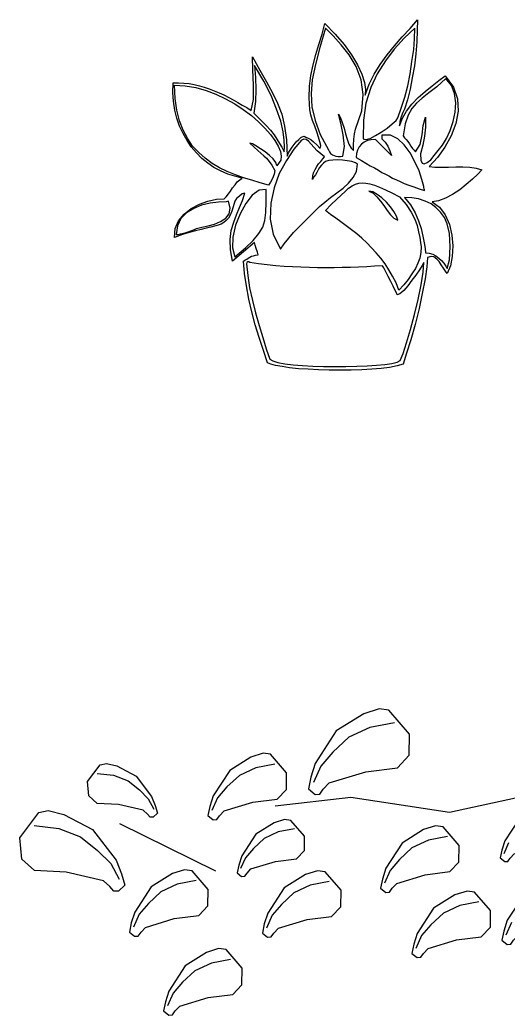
# Model space of a CAD drawing. Header units: millimetres. Extents: x 577 to 2337, y 236 to 943.
# Drawn here: x 813.363 to 815.116, y 683.159 to 686.733 of the extents above; entities that cross this region are included whole.
import ezdxf

# ---------------------------------------------------------------- set-up
doc = ezdxf.new("R2010")
doc.units = ezdxf.units.MM
doc.header["$LTSCALE"] = 0.01
doc.layers.add('06-Furn', color=4, linetype='Continuous')

# ---------------------------------------------------------------- blocks, each defined once
blk = doc.blocks.new('tr1')
at = {"layer": '06-Furn', "color": 94}
for p, q in [((827.4308, 685.9842), (827.441, 686.0224)), ((827.441, 686.0224), (827.4778, 685.9842)), ((827.7472, 686.0046), (827.7738, 686.0351)), ((827.7738, 686.0351), (827.7726, 685.9982)), ((827.4194, 685.9474), (827.4308, 685.9842)), ((827.4435, 686.0058), (827.4232, 685.936)), ((827.4702, 685.9779), (827.4435, 686.0058)), ((827.4778, 685.9842), (827.5096, 685.9474)), ((827.7179, 685.9741), (827.7472, 686.0046)), ((827.7637, 686.0058), (827.7256, 685.969)), ((827.7624, 685.9677), (827.7637, 686.0058)), ((827.7726, 685.9982), (827.7713, 685.9563)), ((827.4079, 685.9106), (827.4194, 685.9474)), ((827.4994, 685.9461), (827.4702, 685.9779)), ((827.5286, 685.9093), (827.4994, 685.9461)), ((827.5096, 685.9474), (827.5363, 685.9093)), ((827.7256, 685.969), (827.69, 685.9296)), ((827.6913, 685.9423), (827.7179, 685.9741)), ((827.7599, 685.9283), (827.7624, 685.9677)), ((827.7713, 685.9563), (827.7675, 685.9131)), ((827.399, 685.8737), (827.4079, 685.9106)), ((827.4232, 685.936), (827.4067, 685.875)), ((827.5528, 685.8674), (827.5286, 685.9093)), ((827.5363, 685.9093), (827.5578, 685.8737)), ((827.6392, 685.875), (827.6646, 685.9093)), ((827.69, 685.9296), (827.6582, 685.8877)), ((827.6646, 685.9093), (827.6913, 685.9423)), ((827.7535, 685.8852), (827.7599, 685.9283)), ((827.7675, 685.9131), (827.7624, 685.8699)), ((827.1818, 685.8559), (827.1805, 685.9029)), ((827.1805, 685.9029), (827.2072, 685.8547)), ((827.3901, 685.8356), (827.399, 685.8737)), ((827.4067, 685.875), (827.3952, 685.8204)), ((827.5578, 685.8737), (827.5731, 685.8407)), ((827.6176, 685.8407), (827.6392, 685.875)), ((827.6582, 685.8877), (827.629, 685.842)), ((827.7472, 685.842), (827.7535, 685.8852)), ((827.1843, 685.8013), (827.1818, 685.8559)), ((827.2212, 685.8153), (827.1881, 685.8712)), ((827.1881, 685.8712), (827.1919, 685.828)), ((827.2072, 685.8547), (827.2313, 685.8127)), ((827.5706, 685.8204), (827.5528, 685.8674)), ((827.5731, 685.8407), (827.5833, 685.8102)), ((827.5998, 685.8038), (827.6176, 685.8407)), ((827.629, 685.842), (827.6061, 685.7924)), ((827.7383, 685.7988), (827.7472, 685.842)), ((827.7624, 685.8699), (827.7548, 685.8267)), ((826.8946, 685.7746), (826.8959, 685.8089)), ((826.8959, 685.8089), (826.915, 685.8089)), ((826.915, 685.8089), (826.934, 685.8077)), ((826.934, 685.8077), (826.9531, 685.8064)), ((826.9531, 685.8064), (826.9709, 685.8026)), ((826.9709, 685.8026), (826.9899, 685.7988)), ((827.1919, 685.828), (827.1932, 685.7848)), ((827.2478, 685.7632), (827.2212, 685.8153)), ((827.2313, 685.8127), (827.2529, 685.7733)), ((827.3851, 685.7975), (827.3901, 685.8356)), ((827.3952, 685.8204), (827.3914, 685.7708)), ((827.5782, 685.767), (827.5706, 685.8204)), ((827.5833, 685.8102), (827.5871, 685.7848)), ((827.5858, 685.7645), (827.5998, 685.8038)), ((827.7548, 685.8267), (827.7472, 685.7861)), ((827.8259, 685.7988), (827.8501, 685.8178)), ((827.8755, 685.8242), (827.8424, 685.7949)), ((827.8501, 685.8178), (827.8729, 685.8343)), ((827.8729, 685.8343), (827.9034, 685.7937)), ((827.8958, 685.8), (827.8755, 685.8242)), ((826.8972, 685.7429), (826.8946, 685.7746)), ((826.9035, 685.753), (826.901, 685.8013)), ((826.901, 685.8013), (826.9391, 685.7988)), ((826.9391, 685.7988), (826.9772, 685.7924)), ((826.9772, 685.7924), (827.0141, 685.7822)), ((826.9899, 685.7988), (827.0077, 685.7937)), ((827.0077, 685.7937), (827.0255, 685.7873)), ((827.0141, 685.7822), (827.0496, 685.7683)), ((827.0255, 685.7873), (827.0433, 685.781)), ((827.0433, 685.781), (827.0611, 685.7733)), ((827.0496, 685.7683), (827.084, 685.7517)), ((827.0611, 685.7733), (827.0776, 685.7657)), ((827.1843, 685.7492), (827.1843, 685.8013)), ((827.1932, 685.7848), (827.1919, 685.7416)), ((827.2529, 685.7733), (827.2707, 685.7365)), ((827.3838, 685.7556), (827.3851, 685.7975)), ((827.3914, 685.7708), (827.394, 685.7225)), ((827.5731, 685.7086), (827.5782, 685.767)), ((827.5871, 685.7848), (827.5858, 685.7645)), ((827.6061, 685.7924), (827.5883, 685.7365)), ((827.7281, 685.7581), (827.7383, 685.7988)), ((827.7472, 685.7861), (827.737, 685.7479)), ((827.7764, 685.7568), (827.8005, 685.7784)), ((827.8145, 685.7733), (827.7904, 685.7543)), ((827.8005, 685.7784), (827.8259, 685.7988)), ((827.8424, 685.7949), (827.8145, 685.7733)), ((827.906, 685.7708), (827.8958, 685.8)), ((827.9034, 685.7937), (827.9174, 685.7517)), ((827.911, 685.7378), (827.906, 685.7708)), ((826.9023, 685.7111), (826.8972, 685.7429)), ((826.9086, 685.7111), (826.9035, 685.753)), ((827.0776, 685.7657), (827.0954, 685.7568)), ((827.084, 685.7517), (827.117, 685.734)), ((827.0954, 685.7568), (827.1119, 685.7479)), ((827.1119, 685.7479), (827.1284, 685.739)), ((827.117, 685.734), (827.1475, 685.7136)), ((827.1284, 685.739), (827.1437, 685.7289)), ((827.1754, 685.7098), (827.1843, 685.7492)), ((827.1919, 685.7416), (827.1856, 685.6997)), ((827.2669, 685.7149), (827.2478, 685.7632)), ((827.2707, 685.7365), (827.286, 685.6971)), ((827.3863, 685.7124), (827.3838, 685.7556)), ((827.5883, 685.7365), (827.5794, 685.6755)), ((827.7154, 685.7187), (827.7281, 685.7581)), ((827.737, 685.7479), (827.7268, 685.7149)), ((827.7344, 685.7073), (827.7535, 685.7327)), ((827.7535, 685.7327), (827.7764, 685.7568)), ((827.77, 685.7365), (827.7535, 685.7174)), ((827.7904, 685.7543), (827.77, 685.7365)), ((827.9085, 685.7035), (827.911, 685.7378)), ((827.9174, 685.7517), (827.9199, 685.7073)), ((826.9086, 685.6819), (826.9023, 685.7111)), ((826.9188, 685.673), (826.9086, 685.7111)), ((827.1437, 685.7289), (827.1602, 685.72)), ((827.1475, 685.7136), (827.1767, 685.692)), ((827.1602, 685.72), (827.1754, 685.7098)), ((827.1856, 685.6997), (827.2097, 685.6768)), ((827.2822, 685.6717), (827.2669, 685.7149)), ((827.286, 685.6971), (827.2961, 685.6539)), ((827.3901, 685.6946), (827.3863, 685.7124)), ((827.3965, 685.6742), (827.3901, 685.6946)), ((827.394, 685.7225), (827.4054, 685.6742)), ((827.4981, 685.6641), (827.4892, 685.6971)), ((827.4892, 685.6971), (827.4969, 685.6831)), ((827.5502, 685.6425), (827.5731, 685.7086)), ((827.7027, 685.6831), (827.7154, 685.7187)), ((827.7205, 685.7022), (827.7154, 685.687)), ((827.7192, 685.6819), (827.7344, 685.7073)), ((827.7268, 685.7149), (827.7205, 685.7022)), ((827.7535, 685.7174), (827.7395, 685.6933)), ((827.9022, 685.6704), (827.9085, 685.7035)), ((827.9199, 685.7073), (827.911, 685.6628)), ((826.9188, 685.6539), (826.9086, 685.6819)), ((826.9315, 685.6387), (826.9188, 685.673)), ((827.1767, 685.692), (827.2021, 685.6692)), ((827.2021, 685.6692), (827.225, 685.6463)), ((827.2097, 685.6768), (827.2301, 685.6565)), ((827.291, 685.6336), (827.2822, 685.6717)), ((827.4041, 685.6539), (827.3965, 685.6742)), ((827.4054, 685.6742), (827.4244, 685.6234)), ((827.4969, 685.6831), (827.5032, 685.6666)), ((827.507, 685.6222), (827.4981, 685.6641)), ((827.5032, 685.6666), (827.5096, 685.6463)), ((827.5794, 685.6755), (827.5782, 685.6082)), ((827.6646, 685.6463), (827.6824, 685.6615)), ((827.6824, 685.6615), (827.6963, 685.6742)), ((827.6963, 685.6742), (827.7027, 685.6831)), ((827.709, 685.6552), (827.7192, 685.6819)), ((827.7103, 685.6704), (827.709, 685.6552)), ((827.7154, 685.687), (827.7103, 685.6704)), ((827.7294, 685.6615), (827.7217, 685.6183)), ((827.7395, 685.6933), (827.7294, 685.6615)), ((827.7942, 685.6565), (827.8018, 685.6857)), ((827.8018, 685.6857), (827.8018, 685.6501)), ((827.8907, 685.6374), (827.9022, 685.6704)), ((827.911, 685.6628), (827.8945, 685.6183)), ((826.9315, 685.6272), (826.9188, 685.6539)), ((826.948, 685.6082), (826.9315, 685.6387)), ((826.9455, 685.6018), (826.9315, 685.6272)), ((827.225, 685.6463), (827.2453, 685.6234)), ((827.2301, 685.6565), (827.2453, 685.6387)), ((827.2453, 685.6387), (827.258, 685.6222)), ((827.2453, 685.6234), (827.2606, 685.6018)), ((827.2949, 685.6031), (827.291, 685.6336)), ((827.2961, 685.6539), (827.3025, 685.6044)), ((827.4117, 685.6336), (827.4041, 685.6539)), ((827.4181, 685.6145), (827.4117, 685.6336)), ((827.4244, 685.6234), (827.4537, 685.5688)), ((827.5096, 685.6463), (827.5147, 685.626)), ((827.5147, 685.626), (827.521, 685.6069)), ((827.5451, 685.6069), (827.5477, 685.626)), ((827.5477, 685.626), (827.5502, 685.6425)), ((827.6226, 685.6196), (827.643, 685.6323)), ((827.643, 685.6323), (827.6646, 685.6463)), ((827.7904, 685.6222), (827.7942, 685.6565)), ((827.8018, 685.6501), (827.7992, 685.6171)), ((827.878, 685.6095), (827.8907, 685.6374)), ((826.9607, 685.579), (826.9455, 685.6018)), ((826.9658, 685.5815), (826.948, 685.6082)), ((827.1805, 685.5904), (827.1716, 685.5929)), ((827.1716, 685.5929), (827.1869, 685.5777)), ((827.1932, 685.5828), (827.1805, 685.5904)), ((827.258, 685.6222), (827.2682, 685.6069)), ((827.2606, 685.6018), (827.2733, 685.5815)), ((827.2682, 685.6069), (827.2783, 685.5917)), ((827.2783, 685.5917), (827.286, 685.5777)), ((827.2961, 685.5777), (827.2949, 685.6031)), ((827.3025, 685.6044), (827.305, 685.5459)), ((827.3228, 685.5777), (827.3304, 685.5879)), ((827.3571, 685.6031), (827.3292, 685.5713)), ((827.3304, 685.5879), (827.3381, 685.5967)), ((827.3381, 685.5967), (827.3469, 685.6056)), ((827.3469, 685.6056), (827.3546, 685.6133)), ((827.3546, 685.6133), (827.3597, 685.6158)), ((827.3647, 685.6069), (827.3571, 685.6031)), ((827.3597, 685.6158), (827.366, 685.6171)), ((827.3736, 685.6056), (827.3647, 685.6069)), ((827.366, 685.6171), (827.3724, 685.6145)), ((827.3724, 685.6145), (827.3813, 685.6107)), ((827.3825, 685.5993), (827.3736, 685.6056)), ((827.3813, 685.6107), (827.3901, 685.6056)), ((827.3914, 685.5891), (827.3825, 685.5993)), ((827.3901, 685.6056), (827.4003, 685.5967)), ((827.4016, 685.5777), (827.3914, 685.5891)), ((827.4003, 685.5967), (827.4117, 685.5866)), ((827.4232, 685.5967), (827.4181, 685.6145)), ((827.4257, 685.584), (827.4232, 685.5967)), ((827.5108, 685.5802), (827.507, 685.6222)), ((827.521, 685.6069), (827.5274, 685.5891)), ((827.5274, 685.5891), (827.535, 685.5751)), ((827.5439, 685.5853), (827.5451, 685.6069)), ((827.5718, 685.5891), (827.5642, 685.579)), ((827.582, 685.5955), (827.5718, 685.5891)), ((827.5782, 685.6082), (827.5871, 685.6056)), ((827.5934, 685.6018), (827.582, 685.5955)), ((827.5871, 685.6056), (827.6036, 685.6095)), ((827.6074, 685.6044), (827.5934, 685.6018)), ((827.6036, 685.6095), (827.6226, 685.6196)), ((827.6226, 685.6056), (827.6074, 685.6044)), ((827.6798, 685.5485), (827.6226, 685.6056)), ((827.676, 685.6209), (827.6455, 685.6209)), ((827.6455, 685.6209), (827.6455, 685.6082)), ((827.6455, 685.6082), (827.6569, 685.5955)), ((827.6569, 685.5955), (827.6671, 685.5815)), ((827.7027, 685.6082), (827.676, 685.6209)), ((827.7256, 685.5866), (827.7027, 685.6082)), ((827.7217, 685.6183), (827.7268, 685.612)), ((827.7268, 685.612), (827.7332, 685.6056)), ((827.7332, 685.6056), (827.7383, 685.598)), ((827.7383, 685.598), (827.7446, 685.5904)), ((827.7446, 685.5904), (827.7497, 685.5815)), ((827.7662, 685.5612), (827.7827, 685.5879)), ((827.7827, 685.5879), (827.7904, 685.6222)), ((827.7992, 685.6171), (827.7929, 685.5853)), ((827.8628, 685.5853), (827.878, 685.6095)), ((827.8945, 685.6183), (827.8717, 685.5777)), ((826.9798, 685.5574), (826.9607, 685.579)), ((826.9874, 685.5586), (826.9658, 685.5815)), ((826.9988, 685.537), (826.9798, 685.5574)), ((827.0103, 685.5383), (826.9874, 685.5586)), ((827.1869, 685.5777), (827.1996, 685.5663)), ((827.2097, 685.5726), (827.1932, 685.5828)), ((827.1996, 685.5663), (827.211, 685.5561)), ((827.2262, 685.5612), (827.2097, 685.5726)), ((827.211, 685.5561), (827.2212, 685.5472)), ((827.2415, 685.5485), (827.2262, 685.5612)), ((827.2733, 685.5815), (827.2809, 685.5624)), ((827.2809, 685.5624), (827.2834, 685.5459)), ((827.286, 685.5777), (827.2949, 685.5612)), ((827.2949, 685.5612), (827.2961, 685.5777)), ((827.3292, 685.5713), (827.3025, 685.5307)), ((827.305, 685.5459), (827.3076, 685.5523)), ((827.3076, 685.5523), (827.3114, 685.5599)), ((827.3114, 685.5599), (827.3165, 685.5675)), ((827.3165, 685.5675), (827.3228, 685.5777)), ((827.413, 685.565), (827.4016, 685.5777)), ((827.4117, 685.5866), (827.4244, 685.5739)), ((827.4257, 685.5536), (827.413, 685.565)), ((827.4244, 685.5739), (827.4257, 685.584)), ((827.4397, 685.5434), (827.4257, 685.5536)), ((827.4537, 685.5688), (827.4575, 685.5612)), ((827.4575, 685.5612), (827.4613, 685.5548)), ((827.4613, 685.5548), (827.4676, 685.551)), ((827.5058, 685.5459), (827.5108, 685.5802)), ((827.535, 685.5751), (827.5439, 685.5663)), ((827.5439, 685.5663), (827.5439, 685.5853)), ((827.554, 685.5548), (827.5528, 685.5408)), ((827.5578, 685.5675), (827.554, 685.5548)), ((827.5642, 685.579), (827.5578, 685.5675)), ((827.6671, 685.5815), (827.6747, 685.565)), ((827.6747, 685.565), (827.6798, 685.5485)), ((827.7472, 685.5574), (827.7256, 685.5866)), ((827.7637, 685.5256), (827.7472, 685.5574)), ((827.7497, 685.5815), (827.756, 685.5739)), ((827.756, 685.5739), (827.7611, 685.5675)), ((827.7611, 685.5675), (827.7662, 685.5612)), ((827.7929, 685.5853), (827.784, 685.5536)), ((827.784, 685.5536), (827.7853, 685.532)), ((827.8335, 685.5485), (827.8475, 685.5663)), ((827.8717, 685.5777), (827.845, 685.5408)), ((827.8475, 685.5663), (827.8628, 685.5853)), ((827.0204, 685.5205), (826.9988, 685.537)), ((827.0357, 685.5192), (827.0103, 685.5383)), ((827.042, 685.5053), (827.0204, 685.5205)), ((827.0624, 685.504), (827.0357, 685.5192)), ((827.2212, 685.5472), (827.2313, 685.5383)), ((827.2313, 685.5383), (827.2402, 685.5269)), ((827.2402, 685.5269), (827.2504, 685.5129)), ((827.2555, 685.5358), (827.2415, 685.5485)), ((827.2644, 685.5231), (827.2555, 685.5358)), ((827.2682, 685.5116), (827.2644, 685.5231)), ((827.2822, 685.532), (827.2682, 685.5116)), ((827.3025, 685.5307), (827.2771, 685.4837)), ((827.2834, 685.5459), (827.2822, 685.532)), ((827.4117, 685.5091), (827.4181, 685.518)), ((827.4181, 685.518), (827.4257, 685.5269)), ((827.4257, 685.5269), (827.4333, 685.5358)), ((827.4359, 685.5205), (827.4283, 685.5129)), ((827.4333, 685.5358), (827.4397, 685.5434)), ((827.4435, 685.5269), (827.4359, 685.5205)), ((827.4549, 685.5307), (827.4435, 685.5269)), ((827.4689, 685.532), (827.4549, 685.5307)), ((827.4676, 685.551), (827.474, 685.5485)), ((827.4854, 685.5332), (827.4689, 685.532)), ((827.474, 685.5485), (827.4803, 685.5459)), ((827.4803, 685.5459), (827.488, 685.5447)), ((827.5045, 685.532), (827.4854, 685.5332)), ((827.488, 685.5447), (827.4969, 685.5447)), ((827.4969, 685.5447), (827.5058, 685.5459)), ((827.521, 685.5294), (827.5045, 685.532)), ((827.5375, 685.5269), (827.521, 685.5294)), ((827.5502, 685.5218), (827.5375, 685.5269)), ((827.5578, 685.5167), (827.5502, 685.5218)), ((827.5528, 685.5408), (827.5718, 685.5307)), ((827.554, 685.4913), (827.5578, 685.5167)), ((827.5718, 685.5307), (827.5883, 685.5205)), ((827.5883, 685.5205), (827.6036, 685.5116)), ((827.7789, 685.4926), (827.7637, 685.5256)), ((827.7853, 685.532), (827.7904, 685.5205)), ((827.7904, 685.5205), (827.798, 685.518)), ((827.798, 685.518), (827.8081, 685.5231)), ((827.8081, 685.5231), (827.8208, 685.5332)), ((827.845, 685.5408), (827.8158, 685.5091)), ((827.8208, 685.5332), (827.8335, 685.5485)), ((827.0662, 685.4926), (827.042, 685.5053)), ((827.0903, 685.4913), (827.0624, 685.504)), ((827.0916, 685.4811), (827.0662, 685.4926)), ((827.1195, 685.4786), (827.0903, 685.4913)), ((827.117, 685.4735), (827.0916, 685.4811)), ((827.2504, 685.5129), (827.2606, 685.4938)), ((827.258, 685.4811), (827.2529, 685.4659)), ((827.2606, 685.4938), (827.258, 685.4811)), ((827.2771, 685.4837), (827.258, 685.4316)), ((827.3978, 685.4748), (827.4003, 685.4862)), ((827.4003, 685.4862), (827.4054, 685.4976)), ((827.4054, 685.4976), (827.4117, 685.5091)), ((827.4117, 685.4875), (827.4067, 685.4786)), ((827.4168, 685.4964), (827.4117, 685.4875)), ((827.4219, 685.5053), (827.4168, 685.4964)), ((827.4283, 685.5129), (827.4219, 685.5053)), ((827.5426, 685.4697), (827.554, 685.4913)), ((827.6036, 685.5116), (827.6188, 685.504)), ((827.6188, 685.504), (827.6328, 685.4951)), ((827.6328, 685.4951), (827.6455, 685.4875)), ((827.6455, 685.4875), (827.6582, 685.4811)), ((827.6582, 685.4811), (827.6709, 685.4748)), ((827.7891, 685.4621), (827.7789, 685.4926)), ((827.8158, 685.5091), (827.8361, 685.5065)), ((827.8361, 685.5065), (827.859, 685.5065)), ((827.859, 685.5065), (827.8844, 685.5065)), ((827.8844, 685.5065), (827.911, 685.5078)), ((827.911, 685.5078), (827.9365, 685.5078)), ((827.9365, 685.5078), (827.9619, 685.5065)), ((827.9619, 685.5065), (827.9847, 685.5027)), ((827.9898, 685.4811), (827.9708, 685.4633)), ((827.9847, 685.5027), (828.0051, 685.4964)), ((828.0051, 685.4964), (827.9898, 685.4811)), ((827.1437, 685.4672), (827.117, 685.4735)), ((827.1183, 685.443), (827.1259, 685.4532)), ((827.1487, 685.4684), (827.1195, 685.4786)), ((827.1259, 685.4532), (827.1348, 685.4608)), ((827.1348, 685.4608), (827.1437, 685.4672)), ((827.178, 685.4595), (827.1487, 685.4684)), ((827.2085, 685.4506), (827.178, 685.4595)), ((827.2377, 685.4417), (827.2085, 685.4506)), ((827.2453, 685.4519), (827.2377, 685.4417)), ((827.2529, 685.4659), (827.2453, 685.4519)), ((827.3965, 685.4621), (827.3978, 685.4748)), ((827.4016, 685.471), (827.3965, 685.4621)), ((827.4067, 685.4786), (827.4016, 685.471)), ((827.507, 685.4303), (827.5261, 685.4494)), ((827.5261, 685.4494), (827.5426, 685.4697)), ((827.5388, 685.4392), (827.5502, 685.4456)), ((827.5502, 685.4456), (827.5629, 685.4494)), ((827.5629, 685.4494), (827.5744, 685.4506)), ((827.5744, 685.4506), (827.5883, 685.4494)), ((827.5883, 685.4494), (827.6023, 685.4468)), ((827.6023, 685.4468), (827.6188, 685.4417)), ((827.6709, 685.4748), (827.6836, 685.4672)), ((827.6836, 685.4672), (827.6976, 685.4608)), ((827.6976, 685.4608), (827.7116, 685.4545)), ((827.7116, 685.4545), (827.7256, 685.4481)), ((827.7256, 685.4481), (827.7421, 685.4417)), ((827.7967, 685.4367), (827.7891, 685.4621)), ((827.9479, 685.4443), (827.925, 685.4252)), ((827.9708, 685.4633), (827.9479, 685.4443)), ((827.0865, 685.3998), (827.0941, 685.41)), ((827.0941, 685.41), (827.1017, 685.4201)), ((827.1017, 685.4201), (827.1094, 685.4316)), ((827.1094, 685.4316), (827.1183, 685.443)), ((827.1437, 685.41), (827.1335, 685.4024)), ((827.1538, 685.4125), (827.1437, 685.41)), ((827.1449, 685.3871), (827.1538, 685.4125)), ((827.2047, 685.424), (827.1792, 685.4062)), ((827.2301, 685.4265), (827.2047, 685.424)), ((827.2301, 685.3808), (827.2301, 685.4265)), ((827.258, 685.4316), (827.2466, 685.377)), ((827.4613, 685.3973), (827.4842, 685.4138)), ((827.4842, 685.4138), (827.507, 685.4303)), ((827.4994, 685.4062), (827.5134, 685.4189)), ((827.5134, 685.4189), (827.5261, 685.4303)), ((827.5261, 685.4303), (827.5388, 685.4392)), ((827.5985, 685.4201), (827.6138, 685.4125)), ((827.6125, 685.4176), (827.5985, 685.4201)), ((827.629, 685.4087), (827.6125, 685.4176)), ((827.6138, 685.4125), (827.6277, 685.3998)), ((827.6188, 685.4417), (827.6366, 685.4341)), ((827.6455, 685.396), (827.629, 685.4087)), ((827.6366, 685.4341), (827.6582, 685.4252)), ((827.6582, 685.4252), (827.6811, 685.4138)), ((827.6811, 685.4138), (827.709, 685.3998)), ((827.7421, 685.4417), (827.7599, 685.4354)), ((827.7599, 685.4354), (827.7789, 685.429)), ((827.7789, 685.429), (827.7992, 685.4227)), ((827.7967, 685.4329), (827.7967, 685.4367)), ((827.798, 685.429), (827.7967, 685.4329)), ((827.7992, 685.4252), (827.798, 685.429)), ((827.7992, 685.4227), (827.7992, 685.4252)), ((827.8996, 685.4087), (827.8742, 685.3947)), ((827.925, 685.4252), (827.8996, 685.4087)), ((826.9607, 685.3579), (826.9899, 685.3731)), ((826.9899, 685.3731), (827.0204, 685.3846)), ((827.0281, 685.377), (826.9976, 685.3693)), ((827.0204, 685.3846), (827.0509, 685.3909)), ((827.0585, 685.3808), (827.0281, 685.377)), ((827.0509, 685.3909), (827.0789, 685.3922)), ((827.0865, 685.382), (827.0585, 685.3808)), ((827.0789, 685.3922), (827.0865, 685.3998)), ((827.0941, 685.3846), (827.0865, 685.382)), ((827.1005, 685.3592), (827.0941, 685.3846)), ((827.117, 685.3846), (827.1119, 685.3642)), ((827.1233, 685.3935), (827.117, 685.3846)), ((827.1335, 685.4024), (827.1233, 685.3935)), ((827.1335, 685.3617), (827.1449, 685.3871)), ((827.1564, 685.3757), (827.136, 685.3388)), ((827.1792, 685.4062), (827.1564, 685.3757)), ((827.2288, 685.3439), (827.2301, 685.3808)), ((827.2466, 685.377), (827.244, 685.3198)), ((827.4219, 685.3655), (827.441, 685.3808)), ((827.441, 685.3808), (827.4613, 685.3973)), ((827.4638, 685.3719), (827.4829, 685.3897)), ((827.4829, 685.3897), (827.4994, 685.4062)), ((827.6277, 685.3998), (827.6404, 685.3846)), ((827.6404, 685.3846), (827.6531, 685.3681)), ((827.662, 685.3808), (827.6455, 685.396)), ((827.676, 685.3642), (827.662, 685.3808)), ((827.709, 685.3998), (827.7332, 685.3719)), ((827.7535, 685.396), (827.7268, 685.3973)), ((827.7268, 685.3973), (827.7484, 685.3706)), ((827.7776, 685.3922), (827.7535, 685.396)), ((827.8005, 685.3846), (827.7776, 685.3922)), ((827.8221, 685.3744), (827.8005, 685.3846)), ((827.8399, 685.3617), (827.8221, 685.3744)), ((827.8488, 685.3858), (827.8259, 685.382)), ((827.8259, 685.382), (827.8526, 685.363)), ((827.8742, 685.3947), (827.8488, 685.3858)), ((826.915, 685.3134), (826.9353, 685.3376)), ((826.9442, 685.3426), (826.9239, 685.3223)), ((826.9353, 685.3376), (826.9607, 685.3579)), ((826.9696, 685.3579), (826.9442, 685.3426)), ((826.9976, 685.3693), (826.9696, 685.3579)), ((827.0852, 685.3236), (827.0967, 685.3388)), ((827.0967, 685.3388), (827.1005, 685.3592)), ((827.1068, 685.3477), (827.1005, 685.3338)), ((827.1119, 685.3642), (827.1068, 685.3477)), ((827.136, 685.3388), (827.1195, 685.2982)), ((827.1233, 685.335), (827.1335, 685.3617)), ((827.225, 685.3147), (827.2288, 685.3439)), ((827.3851, 685.3287), (827.4041, 685.3477)), ((827.4041, 685.3477), (827.4219, 685.3655)), ((827.4435, 685.3503), (827.4638, 685.3719)), ((827.4613, 685.3363), (827.4435, 685.3503)), ((827.6531, 685.3681), (827.6646, 685.3503)), ((827.6646, 685.3503), (827.676, 685.335)), ((827.6887, 685.3465), (827.676, 685.3642)), ((827.6976, 685.3299), (827.6887, 685.3465)), ((827.7332, 685.3719), (827.751, 685.3452)), ((827.7484, 685.3706), (827.7649, 685.3426)), ((827.751, 685.3452), (827.7637, 685.3198)), ((827.7649, 685.3426), (827.7776, 685.3134)), ((827.8564, 685.3452), (827.8399, 685.3617)), ((827.8526, 685.363), (827.8729, 685.335)), ((827.8704, 685.3261), (827.8564, 685.3452)), ((826.9035, 685.2855), (826.915, 685.3134)), ((826.9239, 685.3223), (826.9112, 685.2956)), ((827.0217, 685.2956), (827.0446, 685.302)), ((827.0446, 685.302), (827.0662, 685.3109)), ((827.0687, 685.302), (827.0573, 685.2982)), ((827.0662, 685.3109), (827.0852, 685.3236)), ((827.0776, 685.3071), (827.0687, 685.302)), ((827.0865, 685.3147), (827.0776, 685.3071)), ((827.0941, 685.3236), (827.0865, 685.3147)), ((827.1005, 685.3338), (827.0941, 685.3236)), ((827.1043, 685.2791), (827.1132, 685.3083)), ((827.1132, 685.3083), (827.1233, 685.335)), ((827.2174, 685.2906), (827.225, 685.3147)), ((827.244, 685.3198), (827.2555, 685.2651)), ((827.3469, 685.2906), (827.366, 685.3096)), ((827.366, 685.3096), (827.3851, 685.3287)), ((827.4803, 685.3236), (827.4613, 685.3363)), ((827.4981, 685.3096), (827.4803, 685.3236)), ((827.5172, 685.2956), (827.4981, 685.3096)), ((827.676, 685.335), (827.6887, 685.3236)), ((827.6887, 685.3236), (827.7027, 685.316)), ((827.7027, 685.316), (827.6976, 685.3299)), ((827.7637, 685.3198), (827.7726, 685.2969)), ((827.7776, 685.3134), (827.7865, 685.2855)), ((827.8806, 685.3033), (827.8704, 685.3261)), ((827.8729, 685.335), (827.8882, 685.3007)), ((827.8882, 685.2677), (827.8806, 685.3033)), ((826.901, 685.2537), (826.9035, 685.2855)), ((826.9112, 685.2956), (826.9061, 685.2639)), ((826.9137, 685.2639), (826.9226, 685.2664)), ((826.9226, 685.2664), (826.9328, 685.269)), ((826.9531, 685.2715), (826.929, 685.2639)), ((826.9328, 685.269), (826.9429, 685.2715)), ((826.9429, 685.2715), (826.9531, 685.2753)), ((826.9531, 685.2753), (826.9633, 685.2791)), ((826.976, 685.2779), (826.9531, 685.2715)), ((826.9633, 685.2791), (826.9721, 685.2829)), ((826.9721, 685.2829), (826.9798, 685.2855)), ((826.9963, 685.2829), (826.976, 685.2779)), ((826.9798, 685.2855), (826.9988, 685.2906)), ((827.0141, 685.2867), (826.9963, 685.2829)), ((826.9988, 685.2906), (827.0217, 685.2956)), ((827.0306, 685.2906), (827.0141, 685.2867)), ((827.0446, 685.2944), (827.0306, 685.2906)), ((827.0573, 685.2982), (827.0446, 685.2944)), ((827.1005, 685.2461), (827.1043, 685.2791)), ((827.1195, 685.2982), (827.1106, 685.255)), ((827.1831, 685.2435), (827.2034, 685.2677)), ((827.2034, 685.2677), (827.2174, 685.2906)), ((827.3114, 685.2512), (827.3279, 685.2715)), ((827.3279, 685.2715), (827.3469, 685.2906)), ((827.5363, 685.2817), (827.5172, 685.2956)), ((827.5553, 685.2664), (827.5363, 685.2817)), ((827.5731, 685.2512), (827.5553, 685.2664)), ((827.7726, 685.2969), (827.7776, 685.274)), ((827.7776, 685.274), (827.7815, 685.2537)), ((827.7865, 685.2855), (827.7929, 685.2588)), ((827.8882, 685.3007), (827.8971, 685.2626)), ((827.8907, 685.2207), (827.8882, 685.2677)), ((826.929, 685.2639), (826.901, 685.2537)), ((826.9061, 685.2639), (826.9137, 685.2639)), ((827.1017, 685.2092), (827.1005, 685.2461)), ((827.1106, 685.255), (827.1094, 685.2169)), ((827.1881, 685.2359), (827.1094, 685.1686)), ((827.1551, 685.2169), (827.1831, 685.2435)), ((827.1907, 685.2258), (827.1881, 685.2359)), ((827.2555, 685.2651), (827.2809, 685.2118)), ((827.2809, 685.2118), (827.2949, 685.2308)), ((827.2949, 685.2308), (827.3114, 685.2512)), ((827.5909, 685.2347), (827.5731, 685.2512)), ((827.6087, 685.2169), (827.5909, 685.2347)), ((827.7815, 685.2537), (827.784, 685.2359)), ((827.784, 685.2359), (827.7865, 685.2207)), ((827.7929, 685.2588), (827.798, 685.2347)), ((827.798, 685.2347), (827.8005, 685.2143)), ((827.8971, 685.2626), (827.9009, 685.2232)), ((827.1094, 685.1686), (827.1017, 685.2092)), ((827.1094, 685.2169), (827.117, 685.1838)), ((827.117, 685.1838), (827.1551, 685.2169)), ((827.1945, 685.2143), (827.1907, 685.2258)), ((827.1983, 685.2016), (827.1945, 685.2143)), ((827.2008, 685.1915), (827.1983, 685.2016)), ((827.6252, 685.1991), (827.6087, 685.2169)), ((827.6417, 685.18), (827.6252, 685.1991)), ((827.7853, 685.2004), (827.7815, 685.18)), ((827.7865, 685.2207), (827.7853, 685.2004)), ((827.8005, 685.2143), (827.8018, 685.1991)), ((827.8018, 685.1991), (827.8158, 685.1978)), ((827.8158, 685.1978), (827.8285, 685.194)), ((827.8882, 685.1737), (827.8907, 685.2207)), ((827.9009, 685.2232), (827.8983, 685.1851)), ((827.6569, 685.1597), (827.6417, 685.18)), ((827.6709, 685.1381), (827.6569, 685.1597)), ((827.7751, 685.161), (827.7662, 685.1419)), ((827.7815, 685.18), (827.7751, 685.161)), ((827.8221, 685.1851), (827.8094, 685.1813)), ((827.8323, 685.1838), (827.8221, 685.1851)), ((827.8285, 685.194), (827.8399, 685.1876)), ((827.8424, 685.1762), (827.8323, 685.1838)), ((827.8399, 685.1876), (827.8501, 685.18)), ((827.8513, 685.1673), (827.8424, 685.1762)), ((827.8501, 685.18), (827.8602, 685.1711)), ((827.859, 685.1559), (827.8513, 685.1673)), ((827.8602, 685.1711), (827.8679, 685.161)), ((827.8679, 685.161), (827.8755, 685.1508)), ((827.8806, 685.1419), (827.8882, 685.1737)), ((827.8983, 685.1851), (827.892, 685.1521)), ((827.6836, 685.1152), (827.6709, 685.1381)), ((827.7535, 685.1229), (827.7395, 685.1025)), ((827.7662, 685.1419), (827.7535, 685.1229)), ((827.8666, 685.1432), (827.859, 685.1559)), ((827.8742, 685.133), (827.8666, 685.1432)), ((827.8806, 685.1241), (827.8742, 685.133)), ((827.8755, 685.1508), (827.8806, 685.1419)), ((827.892, 685.1521), (827.8806, 685.1241)), ((827.6963, 685.0911), (827.6836, 685.1152)), ((827.7065, 685.0644), (827.6963, 685.0911)), ((827.7395, 685.1025), (827.7243, 685.0835)), ((827.7243, 685.0835), (827.7065, 685.0644))]:
    blk.add_line(p, q, dxfattribs=at)
at = {"layer": '06-Furn', "color": 32}
for p, q in [((827.1487, 685.1686), (827.1538, 685.1724)), ((827.1526, 685.1241), (827.1487, 685.1686)), ((827.1538, 685.1724), (827.1602, 685.1762)), ((827.1602, 685.1635), (827.1589, 685.1597)), ((827.1589, 685.1597), (827.164, 685.1178)), ((827.1602, 685.1762), (827.1653, 685.18)), ((827.164, 685.166), (827.1602, 685.1635)), ((827.1678, 685.166), (827.164, 685.166)), ((827.1653, 685.18), (827.1716, 685.1826)), ((827.1716, 685.1635), (827.1678, 685.166)), ((827.1716, 685.1826), (827.1767, 685.1864)), ((827.2021, 685.1597), (827.1716, 685.1635)), ((827.1767, 685.1864), (827.1843, 685.1876)), ((827.1843, 685.1876), (827.1919, 685.1902)), ((827.1919, 685.1902), (827.2008, 685.1915)), ((827.2339, 685.1559), (827.2021, 685.1597)), ((827.7967, 685.1635), (827.7904, 685.1533)), ((827.7942, 685.1292), (827.7967, 685.1635)), ((827.8094, 685.1813), (827.8069, 685.1483)), ((827.1589, 685.0797), (827.1526, 685.1241)), ((827.2644, 685.1521), (827.2339, 685.1559)), ((827.2949, 685.1495), (827.2644, 685.1521)), ((827.3241, 685.1483), (827.2949, 685.1495)), ((827.3546, 685.147), (827.3241, 685.1483)), ((827.3851, 685.1457), (827.3546, 685.147)), ((827.4143, 685.1444), (827.3851, 685.1457)), ((827.4448, 685.1444), (827.4143, 685.1444)), ((827.474, 685.1444), (827.4448, 685.1444)), ((827.5032, 685.1457), (827.474, 685.1444)), ((827.5324, 685.1457), (827.5032, 685.1457)), ((827.5617, 685.147), (827.5324, 685.1457)), ((827.5909, 685.1483), (827.5617, 685.147)), ((827.6188, 685.1508), (827.5909, 685.1483)), ((827.6481, 685.1521), (827.6188, 685.1508)), ((827.6531, 685.1444), (827.6481, 685.1521)), ((827.6595, 685.1305), (827.6531, 685.1444)), ((827.6684, 685.114), (827.6595, 685.1305)), ((827.7802, 685.1381), (827.7675, 685.119)), ((827.7904, 685.1533), (827.7802, 685.1381)), ((827.7865, 685.0835), (827.7942, 685.1292)), ((827.8069, 685.1483), (827.8005, 685.1051)), ((827.164, 685.1178), (827.1703, 685.0733)), ((827.6773, 685.0962), (827.6684, 685.114)), ((827.6862, 685.0784), (827.6773, 685.0962)), ((827.7535, 685.1), (827.7383, 685.0797)), ((827.7675, 685.119), (827.7535, 685.1)), ((827.8005, 685.1051), (827.7904, 685.053)), ((827.1678, 685.0326), (827.1589, 685.0797)), ((827.1703, 685.0733), (827.1805, 685.0276)), ((827.6938, 685.0631), (827.6862, 685.0784)), ((827.6989, 685.053), (827.6938, 685.0631)), ((827.7001, 685.0479), (827.6989, 685.053)), ((827.7103, 685.0517), (827.7001, 685.0479)), ((827.7243, 685.0631), (827.7103, 685.0517)), ((827.7383, 685.0797), (827.7243, 685.0631)), ((827.7764, 685.0314), (827.7865, 685.0835)), ((827.7904, 685.053), (827.7789, 684.9983)), ((827.178, 684.9869), (827.1678, 685.0326)), ((827.1805, 685.0276), (827.1919, 684.9831)), ((827.7624, 684.9767), (827.7764, 685.0314)), ((827.1907, 684.9399), (827.178, 684.9869)), ((827.1919, 684.9831), (827.2047, 684.9374)), ((827.7789, 684.9983), (827.7649, 684.9412)), ((827.7484, 684.9234), (827.7624, 684.9767)), ((827.2047, 684.8942), (827.1907, 684.9399)), ((827.2047, 684.9374), (827.2174, 684.8942)), ((827.7344, 684.8751), (827.7484, 684.9234)), ((827.7649, 684.9412), (827.7497, 684.8865)), ((827.2199, 684.8484), (827.2047, 684.8942)), ((827.2174, 684.8942), (827.2301, 684.8535)), ((827.7217, 684.837), (827.7344, 684.8751)), ((827.7497, 684.8865), (827.7344, 684.8383)), ((827.2351, 684.804), (827.2199, 684.8484)), ((827.2301, 684.8535), (827.2428, 684.8167)), ((827.7116, 684.8116), (827.7217, 684.837)), ((827.7344, 684.8383), (827.7217, 684.7989)), ((827.2466, 684.7989), (827.2351, 684.804)), ((827.2428, 684.8167), (827.2542, 684.8103)), ((827.2542, 684.8103), (827.272, 684.8052)), ((827.272, 684.8052), (827.2974, 684.8001)), ((827.6557, 684.7976), (827.6811, 684.8014)), ((827.6811, 684.8014), (827.7001, 684.8065)), ((827.7001, 684.8065), (827.7116, 684.8116)), ((827.2631, 684.7938), (827.2466, 684.7989)), ((827.2872, 684.79), (827.2631, 684.7938)), ((827.3139, 684.7862), (827.2872, 684.79)), ((827.2974, 684.8001), (827.3266, 684.7963)), ((827.3457, 684.7824), (827.3139, 684.7862)), ((827.3266, 684.7963), (827.3609, 684.7938)), ((827.3813, 684.7811), (827.3457, 684.7824)), ((827.3609, 684.7938), (827.3978, 684.7913)), ((827.4181, 684.7785), (827.3813, 684.7811)), ((827.3978, 684.7913), (827.4359, 684.79)), ((827.4562, 684.7773), (827.4181, 684.7785)), ((827.4359, 684.79), (827.4765, 684.79)), ((827.4956, 684.7773), (827.4562, 684.7773)), ((827.4765, 684.79), (827.5159, 684.79)), ((827.535, 684.7773), (827.4956, 684.7773)), ((827.5159, 684.79), (827.5553, 684.7913)), ((827.5731, 684.7785), (827.535, 684.7773)), ((827.5553, 684.7913), (827.5922, 684.7925)), ((827.6099, 684.7811), (827.5731, 684.7785)), ((827.5922, 684.7925), (827.6265, 684.7951)), ((827.643, 684.7836), (827.6099, 684.7811)), ((827.6265, 684.7951), (827.6557, 684.7976)), ((827.6735, 684.7874), (827.643, 684.7836)), ((827.7001, 684.7925), (827.6735, 684.7874)), ((827.7217, 684.7989), (827.7001, 684.7925))]:
    blk.add_line(p, q, dxfattribs=at)
blk = doc.blocks.new('SER')
at = {"layer": '06-Furn', "color": 94}
for p, q in [((817.7044, 561.8622), (817.7172, 561.7626)), ((817.7172, 561.7626), (817.7514, 561.6753)), ((817.7514, 561.6753), (817.8068, 561.6071)), ((817.4966, 561.6067), (817.5051, 561.5403)), ((817.8068, 561.6071), (817.8602, 561.5547)), ((817.5051, 561.5403), (817.5279, 561.4821)), ((817.8602, 561.5547), (817.9242, 561.5215)), ((817.6997, 561.5175), (817.894, 561.133)), ((817.5279, 561.4821), (817.5649, 561.4367)), ((818.0662, 561.4423), (818.1174, 561.4654)), ((817.5649, 561.4367), (817.6004, 561.4017)), ((818.0225, 561.4039), (818.0662, 561.4423)), ((817.6004, 561.4017), (817.6431, 561.3796)), ((817.9765, 561.3534), (818.0225, 561.4039)), ((817.9462, 561.2871), (817.9765, 561.3534)), ((818.3415, 561.2695), (818.3852, 561.3079)), ((818.3852, 561.3079), (818.4364, 561.3309)), ((817.932, 561.2103), (817.9462, 561.2871)), ((818.2955, 561.219), (818.3415, 561.2695)), ((818.2652, 561.1526), (818.2955, 561.219)), ((817.5997, 561.1218), (817.6508, 561.1448)), ((818.251, 561.0759), (818.2652, 561.1526)), ((817.556, 561.0834), (817.5997, 561.1218)), ((817.51, 561.0329), (817.556, 561.0834)), ((817.4797, 560.9665), (817.51, 561.0329)), ((817.8045, 560.9788), (817.8419, 561.0117)), ((817.8419, 561.0117), (817.8858, 561.0314)), ((817.7651, 560.9355), (817.8045, 560.9788)), ((817.4654, 560.8898), (817.4797, 560.9665)), ((817.7391, 560.8786), (817.7651, 560.9355)), ((818.0313, 560.868), (818.075, 560.9064)), ((818.075, 560.9064), (818.1261, 560.9294)), ((817.6026, 560.5843), (817.635, 560.8893)), ((817.7269, 560.8128), (817.7391, 560.8786)), ((817.9853, 560.8174), (818.0313, 560.868)), ((817.955, 560.7511), (817.9853, 560.8174)), ((817.4756, 560.7046), (817.5414, 560.7342)), ((817.9407, 560.6743), (817.955, 560.7511)), ((817.4195, 560.6553), (817.4756, 560.7046)), ((817.3603, 560.5903), (817.4195, 560.6553)), ((817.3214, 560.505), (817.3603, 560.5903)), ((817.6674, 560.1866), (817.6026, 560.5843)), ((817.3031, 560.4063), (817.3214, 560.505)), ((817.8984, 560.4287), (817.9495, 560.4517)), ((817.8547, 560.3903), (817.8984, 560.4287)), ((817.8087, 560.3397), (817.8547, 560.3903)), ((817.7784, 560.2734), (817.8087, 560.3397)), ((818.1185, 560.266), (818.1622, 560.3044)), ((818.1622, 560.3044), (818.2133, 560.3274)), ((817.7642, 560.1966), (817.7784, 560.2734)), ((818.0725, 560.2155), (818.1185, 560.266)), ((818.0422, 560.1492), (818.0725, 560.2155)), ((817.5702, 559.7225), (817.6674, 560.1866)), ((818.028, 560.0724), (818.0422, 560.1492)), ((817.7913, 559.9504), (817.8351, 559.9701)), ((818.1126, 559.9409), (818.1638, 559.9639))]:
    blk.add_line(p, q, dxfattribs=at)
for points in [[(817.754, 561.92), (817.6527, 561.8434), (817.6449, 561.8052), (817.6605, 561.7414), (817.7228, 561.6266), (817.8474, 561.5332), (817.902, 561.5117), (817.9487, 561.499), (817.9721, 561.5245), (817.9721, 561.5436), (817.953, 561.5587), (817.9296, 561.5843), (817.8942, 561.735), (817.8864, 561.8626), (817.8397, 561.9136), (817.754, 561.92)], [(817.5296, 561.6452), (817.4621, 561.5942), (817.4569, 561.5687), (817.4673, 561.5262), (817.5089, 561.4496), (817.5919, 561.3874), (817.6283, 561.3731), (817.6594, 561.3646), (817.675, 561.3816), (817.675, 561.3943), (817.6623, 561.4044), (817.6467, 561.4214), (817.6231, 561.5219), (817.6179, 561.607), (817.5867, 561.641), (817.5296, 561.6452)], [(817.968, 561.1633), (817.8927, 561.2271), (817.8883, 561.2571), (817.9031, 561.306), (817.9565, 561.3925), (818.0573, 561.4596), (818.1005, 561.4739), (818.1374, 561.4818), (818.1544, 561.461), (818.1536, 561.4461), (818.1381, 561.4352), (818.1189, 561.4164), (818.0848, 561.3009), (818.0733, 561.2021), (818.0348, 561.1645), (817.968, 561.1633)], [(818.287, 561.0288), (818.2117, 561.0927), (818.2073, 561.1227), (818.2221, 561.1716), (818.2755, 561.2581), (818.3763, 561.3251), (818.4195, 561.3395), (818.4564, 561.3474), (818.4734, 561.3266), (818.4726, 561.3117), (818.4571, 561.3008), (818.4379, 561.282), (818.4038, 561.1664), (818.3923, 561.0677), (818.3538, 561.0301), (818.287, 561.0288)], [(817.5014, 560.8427), (817.4261, 560.9065), (817.4217, 560.9366), (817.4366, 560.9855), (817.4899, 561.0719), (817.5907, 561.139), (817.634, 561.1534), (817.6708, 561.1613), (817.6878, 561.1404), (817.687, 561.1256), (817.6715, 561.1147), (817.6523, 561.0959), (817.6183, 560.9803), (817.6067, 560.8816), (817.5682, 560.844), (817.5014, 560.8427)], [(817.7577, 560.7725), (817.6932, 560.8272), (817.6894, 560.8529), (817.7021, 560.8948), (817.7479, 560.969), (817.8343, 561.0265), (817.8714, 561.0388), (817.9029, 561.0455), (817.9175, 561.0277), (817.9168, 561.0149), (817.9036, 561.0056), (817.8871, 560.9895), (817.8579, 560.8904), (817.848, 560.8058), (817.815, 560.7736), (817.7577, 560.7725)], [(817.9767, 560.6273), (817.9014, 560.6911), (817.897, 560.7212), (817.9119, 560.77), (817.9652, 560.8565), (818.066, 560.9236), (818.1093, 560.9379), (818.1461, 560.9458), (818.1632, 560.925), (818.1623, 560.9101), (818.1469, 560.8992), (818.1276, 560.8804), (818.0936, 560.7649), (818.082, 560.6662), (818.0435, 560.6285), (817.9767, 560.6273)], [(817.3493, 560.3458), (817.2525, 560.4279), (817.2468, 560.4665), (817.2659, 560.5293), (817.3345, 560.6405), (817.4641, 560.7268), (817.5197, 560.7452), (817.5671, 560.7554), (817.589, 560.7286), (817.588, 560.7095), (817.5681, 560.6955), (817.5433, 560.6713), (817.4996, 560.5227), (817.4847, 560.3958), (817.4352, 560.3474), (817.3493, 560.3458)], [(817.8002, 560.1496), (817.7248, 560.2134), (817.7204, 560.2435), (817.7353, 560.2923), (817.7886, 560.3788), (817.8894, 560.4459), (817.9327, 560.4602), (817.9695, 560.4681), (817.9866, 560.4473), (817.9858, 560.4324), (817.9703, 560.4215), (817.951, 560.4027), (817.917, 560.2872), (817.9055, 560.1885), (817.867, 560.1508), (817.8002, 560.1496)], [(818.064, 560.0254), (817.9887, 560.0892), (817.9843, 560.1192), (817.9991, 560.1681), (818.0524, 560.2546), (818.1532, 560.3217), (818.1965, 560.336), (818.2334, 560.3439), (818.2504, 560.3231), (818.2496, 560.3082), (818.2341, 560.2973), (818.2148, 560.2785), (818.1808, 560.163), (818.1693, 560.0642), (818.1308, 560.0266), (818.064, 560.0254)], [(817.7071, 559.7112), (817.6425, 559.7659), (817.6387, 559.7917), (817.6515, 559.8335), (817.6972, 559.9077), (817.7836, 559.9652), (817.8207, 559.9775), (817.8522, 559.9842), (817.8669, 559.9664), (817.8662, 559.9536), (817.8529, 559.9443), (817.8364, 559.9282), (817.8072, 559.8291), (817.7973, 559.7445), (817.7643, 559.7123), (817.7071, 559.7112)], [(818.0144, 559.6618), (817.9391, 559.7256), (817.9347, 559.7557), (817.9495, 559.8045), (818.0029, 559.891), (818.1037, 559.9581), (818.1469, 559.9725), (818.1838, 559.9803), (818.2008, 559.9595), (818.2, 559.9447), (818.1845, 559.9338), (818.1652, 559.9149), (818.1312, 559.7994), (818.1197, 559.7007), (818.0812, 559.6631), (818.0144, 559.6618)]]:
    blk.add_lwpolyline(points, dxfattribs=at)

msp = doc.modelspace()

# ---------------------------------------------------------------- block references
at = {"layer": '06-Furn'}
msp.add_blockref('tr1', (-12.9826, 0.698), dxfattribs=at)
at = {"layer": '06-Furn', "xscale": -0.8910444658524586, "yscale": 0.8910444658524586, "zscale": 0.8910444658524586, "rotation": 90.51458349899825}
msp.add_blockref('SER', (1307.494, 1416.918), dxfattribs=at)

doc.saveas('drawing.dxf')
